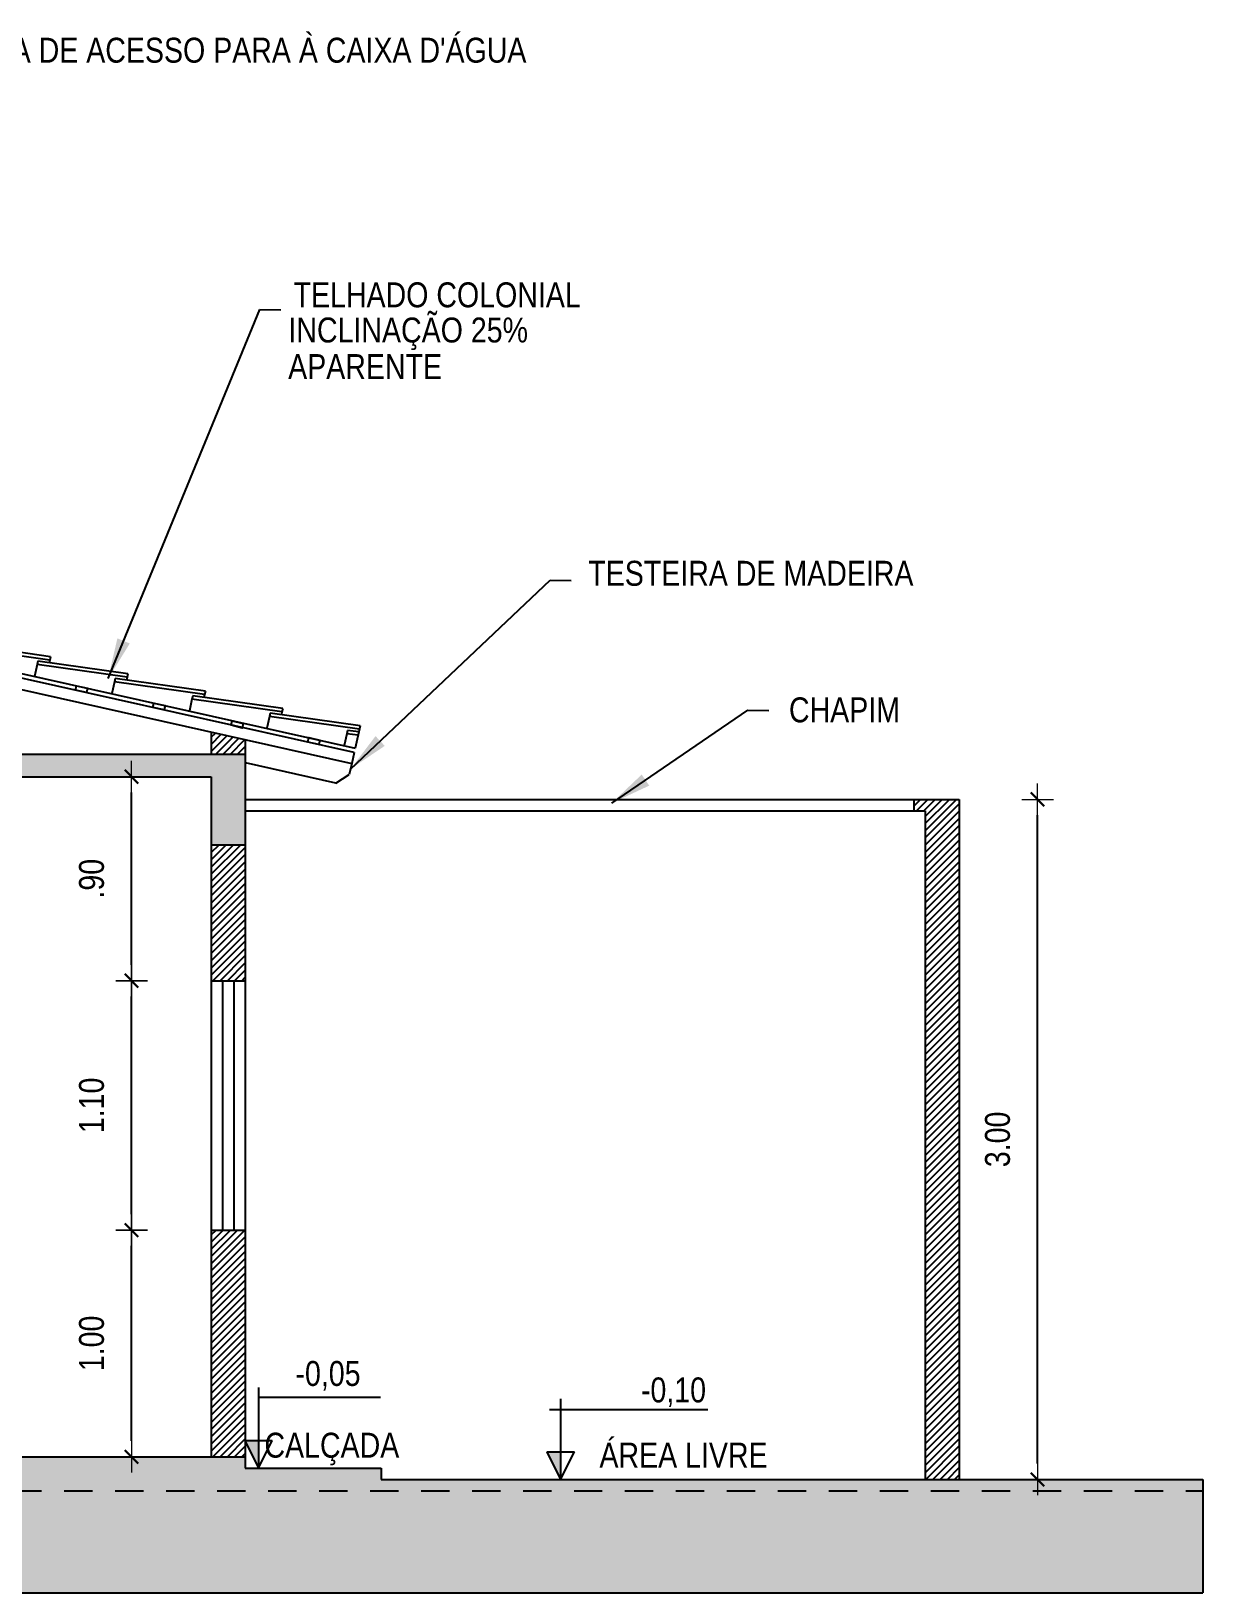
# Model space of a CAD drawing. Extents: x -178 to 151, y -135 to 745.
# Drawn here: x 130.66 to 135.83, y 726.14 to 733.03 of the extents above; entities that cross this region are included whole.
import ezdxf
from ezdxf.enums import TextEntityAlignment as Align

# ---------------------------------------------------------------- set-up
doc = ezdxf.new("R2010")
doc.units = 0
doc.header["$MEASUREMENT"] = 0
doc.header["$PDSIZE"] = -5
doc.linetypes.add('CONTINU', pattern=[0])
doc.linetypes.add('HIDDEN2', pattern=[0.1875, 0.125, -0.0625])
doc.layers.get('0').update_dxf_attribs({"linetype": 'CONTINUOUS'})
doc.layers.get('Defpoints').update_dxf_attribs({"linetype": 'CONTINUOUS'})
for name, color, linetype in [('A-CTA-W', 7, 'CONTINUOUS'), ('COTAS', 7, 'CONTINUOUS'), ('E-hatch', 8, 'CONTINUOUS'), ('E-txt-g', 3, 'CONTINUOUS')]:
    doc.layers.add(name, color=color, linetype=linetype)
for name, color, linetype, lineweight in [('E-Cta-W', 7, 'CONTINUOUS', 20), ('E-Pen-C', 4, 'CONTINUOUS', 15), ('E-Pen-G', 3, 'CONTINUOUS', 30), ('E-Txt-W', 7, 'CONTINUOUS', 20)]:
    doc.layers.add(name, color=color, linetype=linetype, lineweight=lineweight)
doc.styles.add('F2', font='swissc.ttf')
doc.styles.add('REG60', font='romans.shx', dxfattribs={"width": 0.8, "height": 0.15})
doc.styles.add('REG80', font='romans.shx', dxfattribs={"width": 0.8, "height": 0.2})
doc.dimstyles.new('DIMENSION-1', dxfattribs={"dimtxt": 0.11, "dimasz": 0.07, "dimexe": 1, "dimexo": 0, "dimgap": 0.12, "dimtad": 1, "dimzin": 7, "dimdsep": 46, "dimtxsty": 'F2', "dimblk1": 'TRACO', "dimblk2": 'TRACO', "dimsah": 1, "dimcen": 1, "dimse1": 1, "dimse2": 1, "dimclrd": 256, "dimclre": 256, "dimclrt": 6, "dimadec": 0, "dimazin": 0, "dimtfac": 1, "dimtix": 1, "dimtmove": 2, "dimatfit": 3, "dimldrblk": 'TRACO', "dimfxl": 1, "dimtolj": 1, "dimtzin": 0, "dimarcsym": 0})
doc.dimstyles.get("Standard").update_dxf_attribs({"dimtxt": 0.18, "dimasz": 0.18, "dimexe": 0.18, "dimexo": 0.0625, "dimgap": 0.09, "dimtad": 0, "dimtih": 1, "dimtoh": 1, "dimdec": 4, "dimzin": 0, "dimdsep": 46, "dimtxsty": 'Standard', "dimcen": 0.09, "dimadec": 0, "dimazin": 0, "dimtfac": 1, "dimtdec": 4, "dimtofl": 0, "dimtmove": 0, "dimatfit": 3, "dimfxl": 1, "dimtolj": 1, "dimtzin": 0, "dimarcsym": 0})

# ---------------------------------------------------------------- blocks, each defined once
blk = doc.blocks.new('TXT-AMB75')
at = {"layer": 'E-txt-g', "style": 'REG80', "width": 0.8, "flags": 8}
blk.add_attdef('TXT', text='', height=0.2, dxfattribs=at).set_placement((0.0055, 0.2964), align=Align.CENTER)
at = {"layer": 'E-Txt-W', "style": 'REG60', "width": 0.8, "flags": 8}
blk.add_attdef('TXT', text='', height=0.15, dxfattribs=at).set_placement((0.0055, 0.0271), align=Align.CENTER)
blk = doc.blocks.new('TRACO')
at = {"layer": 'E-Pen-C'}
for p, q in [((0, 1), (0, -1)), ((-1, 0), (1, 0))]:
    blk.add_line(p, q, dxfattribs=at)
at = {"layer": 'E-Pen-G'}
blk.add_line((-0.424, -0.424), (0.424, 0.424), dxfattribs=at)
blk = doc.blocks.new('*D368')
at = {"linetype": 'Continuous', "lineweight": -2}
blk.add_line((131.0992, 726.8132), (131.0992, 727.6732), dxfattribs=at)
at = {"layer": 'Defpoints', "color": 0, "linetype": 'Continuous'}
for p in [(131.0992, 727.7432), (131.4506, 727.7432), (131.4506, 726.7432)]:
    blk.add_point(p, dxfattribs=at)
at = {"linetype": 'Continuous', "lineweight": -2, "xscale": 0.07, "yscale": 0.07, "zscale": 0.07}
for p, rotation in [((131.0992, 727.7432), 90), ((131.0992, 726.7432), 270)]:
    blk.add_blockref('TRACO', p, dxfattribs=dict(at, rotation=rotation))
at = {"color": 6, "linetype": 'Continuous', "insert": (130.923, 727.2432), "char_height": 0.11, "attachment_point": 5, "rotation": 90, "style": 'F2'}
blk.add_mtext('\\A1;1.00', dxfattribs=at)
blk = doc.blocks.new('*D369')
at = {"linetype": 'Continuous', "lineweight": -2}
blk.add_line((131.0992, 727.8132), (131.0992, 728.7732), dxfattribs=at)
at = {"layer": 'Defpoints', "color": 0, "linetype": 'Continuous'}
for p in [(131.0992, 728.8432), (131.4506, 728.8432), (131.4506, 727.7432)]:
    blk.add_point(p, dxfattribs=at)
at = {"linetype": 'Continuous', "lineweight": -2, "xscale": 0.07, "yscale": 0.07, "zscale": 0.07}
for p, rotation in [((131.0992, 728.8432), 90), ((131.0992, 727.7432), 270)]:
    blk.add_blockref('TRACO', p, dxfattribs=dict(at, rotation=rotation))
at = {"color": 6, "linetype": 'Continuous', "insert": (130.923, 728.2932), "char_height": 0.11, "attachment_point": 5, "rotation": 90, "style": 'F2'}
blk.add_mtext('\\A1;1.10', dxfattribs=at)
blk = doc.blocks.new('*D370')
at = {"linetype": 'Continuous', "lineweight": -2}
blk.add_line((131.0992, 728.9132), (131.0992, 729.6732), dxfattribs=at)
at = {"layer": 'Defpoints', "color": 0, "linetype": 'Continuous'}
for p in [(131.0992, 729.7432), (131.4506, 729.7432), (131.4506, 728.8432)]:
    blk.add_point(p, dxfattribs=at)
at = {"linetype": 'Continuous', "lineweight": -2, "xscale": 0.07, "yscale": 0.07, "zscale": 0.07}
for p, rotation in [((131.0992, 729.7432), 90), ((131.0992, 728.8432), 270)]:
    blk.add_blockref('TRACO', p, dxfattribs=dict(at, rotation=rotation))
at = {"color": 6, "linetype": 'Continuous', "insert": (130.923, 729.2932), "char_height": 0.11, "attachment_point": 5, "rotation": 90, "style": 'F2'}
blk.add_mtext('\\A1;.90', dxfattribs=at)
blk = doc.blocks.new('*D371')
at = {"linetype": 'Continuous', "lineweight": -2}
blk.add_line((135.0973, 726.7132), (135.0973, 729.5732), dxfattribs=at)
at = {"layer": 'Defpoints', "color": 0, "linetype": 'Continuous'}
for p in [(134.8713, 729.6432), (135.0973, 729.6432), (134.8713, 726.6432)]:
    blk.add_point(p, dxfattribs=at)
at = {"linetype": 'Continuous', "lineweight": -2, "xscale": 0.07, "yscale": 0.07, "zscale": 0.07}
for p, rotation in [((135.0973, 729.6432), 90), ((135.0973, 726.6432), 270)]:
    blk.add_blockref('TRACO', p, dxfattribs=dict(at, rotation=rotation))
at = {"color": 6, "linetype": 'Continuous', "insert": (134.921, 728.1432), "char_height": 0.11, "attachment_point": 5, "rotation": 90, "style": 'F2'}
blk.add_mtext('\\A1;3.00', dxfattribs=at)

msp = doc.modelspace()

# ---------------------------------------------------------------- hatches: boundary and pattern name
at = {"layer": 'COTAS', "linetype": 'CONTINU'}
h = msp.add_hatch(dxfattribs=at)
h.set_pattern_fill('ANSI38', color=8, scale=0.25, style=0)
h.paths.add_polyline_path([(101.1885, 726.4447), (102.2516, 726.3932), (102.2516, 726.5432), (107.2516, 726.5432), (107.2516, 726.5932), (110.1016, 726.5932), (110.1016, 726.6432), (113.4916, 726.6432), (113.4916, 726.6932), (114.0916, 726.6932), (114.0916, 726.7432), (131.6006, 726.7432), (131.6006, 726.6932), (132.2006, 726.6932), (132.2006, 726.6432), (135.8263, 726.6432), (135.8263, 726.1432), (101.1885, 726.1432)])
at = {"layer": 'E-hatch'}
h = msp.add_hatch(dxfattribs=at)
h.set_pattern_fill('ANSI31', color=256, scale=0.18, style=0)
h.paths.add_polyline_path([(131.6006, 727.7432), (131.4506, 727.7432), (131.4506, 726.7432), (131.6006, 726.7432), (131.6006, 726.8107), (131.5984, 726.8151), (131.6006, 726.8151)])
h.paths.add_polyline_path([(131.6006, 729.4432), (131.4506, 729.4432), (131.4506, 728.8432), (131.6006, 728.8432)])
h.paths.add_polyline_path([(131.6006, 729.9066), (131.4506, 729.9401), (131.4506, 729.8432), (131.6006, 729.8432)])
h.paths.add_polyline_path([(128.3506, 729.4432), (128.2006, 729.4432), (128.2006, 726.7432), (128.3506, 726.7432)])
h.paths.add_polyline_path([(124.5983, 729.4432), (124.4483, 729.4432), (124.4483, 726.7432), (124.5983, 726.7432)])
h.paths.add_polyline_path([(117.5916, 729.4432), (117.4416, 729.4432), (117.4416, 728.8432), (117.5916, 728.8432)])
h.paths.add_polyline_path([(114.2416, 729.9401), (114.0916, 729.9066), (114.0916, 729.8432), (114.2416, 729.8432)])
h.paths.add_polyline_path([(114.2416, 729.4432), (114.0916, 729.4432), (114.0916, 726.7432), (114.2416, 726.7432)])
h = msp.add_hatch(dxfattribs=at)
h.set_pattern_fill('ANSI38', color=256, scale=0.18, style=0)
h.paths.add_polyline_path([(131.6006, 729.8432), (121.0916, 729.8432), (114.0916, 729.8432), (114.0916, 729.4432), (114.2416, 729.4432), (114.2416, 729.7432), (117.4416, 729.7432), (117.4416, 729.4432), (117.5916, 729.4432), (117.5916, 729.7432), (121.0916, 729.7432), (121.0916, 729.4432), (121.2416, 729.4432), (121.2416, 729.7432), (124.4483, 729.7432), (124.4483, 729.4432), (124.5983, 729.4432), (124.5983, 729.7432), (128.2006, 729.7432), (128.2006, 729.4432), (128.3506, 729.4432), (128.3506, 729.7432), (131.4506, 729.7432), (131.4506, 729.4432), (131.6006, 729.4432)])
h.paths.add_polyline_path([(128.5024, 729.672), (128.5024, 729.9093), (128.272, 729.9093), (128.272, 729.672)], flags=9)
h.paths.add_polyline_path([(124.918, 729.672), (124.918, 729.9093), (124.6876, 729.9093), (124.6876, 729.672)], flags=9)
h.paths.add_polyline_path([(121.493, 729.672), (121.493, 729.9093), (121.2626, 729.9093), (121.2626, 729.672)], flags=9)
h.paths.add_polyline_path([(120.7185, 729.672), (120.7185, 729.9093), (120.4882, 729.9093), (120.4882, 729.672)], flags=9)
h = msp.add_hatch(dxfattribs=at)
h.set_pattern_fill('ANSI31', color=256, scale=0.18, style=0)
h.paths.add_polyline_path([(134.7516, 729.6432), (134.5516, 729.6432), (134.5516, 729.5932), (134.6016, 729.5932), (134.6016, 726.6432), (134.7516, 726.6432)])

# ---------------------------------------------------------------- linework, layer by layer
at = {"color": 5, "linetype": 'Continuous'}
for p, q in [((131.4506, 729.9401), (131.4506, 729.8432)), ((131.6006, 729.9066), (131.6006, 728.8432)), ((121.0916, 729.8432), (131.6006, 729.8432)), ((128.3506, 729.7432), (131.4506, 729.7432)), ((131.4506, 729.7432), (131.4506, 728.8432)), ((134.5516, 729.6432), (134.7516, 729.6432)), ((134.5516, 729.6432), (134.5516, 729.5932)), ((134.6016, 729.6432), (134.7516, 729.6432)), ((134.7516, 729.6432), (134.7516, 726.6432)), ((134.5516, 729.5932), (134.6016, 729.5932)), ((134.6016, 729.5932), (134.6016, 726.6432)), ((131.4506, 729.4432), (131.6006, 729.4432)), ((131.4506, 728.8432), (131.6006, 728.8432)), ((131.4506, 727.7432), (131.4506, 726.7432)), ((131.4506, 727.7432), (131.6006, 727.7432)), ((131.6006, 727.7432), (131.6006, 726.7432))]:
    msp.add_line(p, q, dxfattribs=at)
at = {"color": 8, "linetype": 'Continuous'}
for p, q in [((131.6006, 729.6432), (134.6016, 729.6432)), ((131.6006, 729.5932), (134.6016, 729.5932)), ((131.4506, 728.8432), (131.4506, 727.7432)), ((131.6006, 728.8432), (131.6006, 727.7432)), ((135.8263, 726.6432), (135.8263, 726.1432))]:
    msp.add_line(p, q, dxfattribs=at)
at = {"color": 7, "linetype": 'Continuous'}
for p, q in [((131.5006, 728.8432), (131.5006, 727.7432)), ((131.5506, 728.8432), (131.5506, 727.7432))]:
    msp.add_line(p, q, dxfattribs=at)
for p, q in [((131.6594, 727.0482), (131.6594, 726.6932)), ((132.1974, 727.0041), (131.6659, 727.0041)), ((132.9431, 726.9522), (133.6423, 726.9522)), ((132.9926, 726.9982), (132.9926, 726.6432)), ((131.5984, 726.8151), (131.6594, 726.6932)), ((131.5984, 726.8151), (131.7203, 726.8151)), ((131.6594, 726.6932), (131.7203, 726.8151)), ((132.9317, 726.7651), (132.9926, 726.6432)), ((132.9317, 726.7651), (133.0536, 726.7651)), ((132.9926, 726.6432), (133.0536, 726.7651))]:
    msp.add_line(p, q)
at = {"color": 1, "linetype": 'Continuous'}
for p, q in [((114.0916, 726.7432), (131.6006, 726.7432)), ((131.6006, 726.7432), (131.6006, 726.6932)), ((131.6006, 726.6932), (132.2006, 726.6932)), ((132.2006, 726.6932), (132.2006, 726.6432)), ((132.2006, 726.6432), (135.8263, 726.6432))]:
    msp.add_line(p, q, dxfattribs=at)
at = {"color": 8, "linetype": 'HIDDEN2'}
msp.add_line((110.1016, 726.5932), (135.8263, 726.5932), dxfattribs=at)
for points in [[(131.5984, 726.8151), (131.6594, 726.8151), (131.6594, 726.6932)], [(132.9317, 726.7651), (132.9926, 726.7651), (132.9926, 726.6432)]]:
    msp.add_solid(points)
at = {"layer": 'A-CTA-W'}
for p, q in [((122.8461, 731.9341), (132.086, 729.8697)), ((130.7415, 730.2727), (130.3443, 730.3292)), ((130.7383, 730.258), (130.341, 730.3146)), ((130.7382, 730.2579), (130.7355, 730.2458)), ((130.7415, 730.2727), (130.7382, 730.2579)), ((130.6826, 730.2382), (130.6709, 730.1859)), ((130.6826, 730.2382), (130.6709, 730.1859)), ((130.6859, 730.2529), (130.6826, 730.2382)), ((130.6859, 730.2529), (130.6826, 730.2382)), ((131.0798, 730.1817), (130.6826, 730.2382)), ((131.0831, 730.1963), (130.6859, 730.2529)), ((131.0831, 730.1963), (131.0798, 730.1816)), ((131.0242, 730.1619), (131.0125, 730.1096)), ((131.0275, 730.1766), (131.0242, 730.1619)), ((131.4214, 730.1053), (131.0242, 730.1619)), ((131.4247, 730.12), (131.0275, 730.1766)), ((131.0798, 730.1816), (131.0771, 730.1695)), ((131.4247, 730.12), (131.4214, 730.1052)), ((131.3658, 730.0856), (131.3541, 730.0333)), ((131.3658, 730.0856), (131.3541, 730.0333)), ((131.3658, 730.0856), (131.3541, 730.0333)), ((131.3658, 730.0856), (131.3541, 730.0333)), ((131.3658, 730.0856), (131.3541, 730.0333)), ((131.369, 730.1003), (131.3658, 730.0856)), ((131.369, 730.1003), (131.3658, 730.0856)), ((131.369, 730.1003), (131.3658, 730.0856)), ((131.369, 730.1003), (131.3658, 730.0856)), ((131.369, 730.1003), (131.3658, 730.0856)), ((131.763, 730.029), (131.3658, 730.0856)), ((131.7663, 730.0437), (131.369, 730.1003)), ((131.4214, 730.1052), (131.4187, 730.0932)), ((131.7073, 730.0093), (131.6956, 729.957)), ((131.7073, 730.0093), (131.6956, 729.957)), ((131.7106, 730.024), (131.7073, 730.0093)), ((131.7106, 730.024), (131.7073, 730.0093)), ((132.1046, 729.9527), (131.7073, 730.0093)), ((132.1078, 729.9674), (131.7106, 730.024)), ((131.763, 730.0289), (131.7603, 730.0169)), ((131.7663, 730.0437), (131.763, 730.0289)), ((132.0489, 729.933), (132.0372, 729.8806)), ((132.0522, 729.9476), (132.0489, 729.933)), ((132.0986, 729.9259), (132.0489, 729.933)), ((132.1019, 729.9406), (132.0522, 729.9476)), ((132.1078, 729.9674), (132.086, 729.8697)), ((132.0002, 729.7148), (131.6016, 729.8038)), ((132.0708, 729.8016), (132.0599, 729.7527)), ((132.0002, 729.7148), (132.0599, 729.7527))]:
    msp.add_line(p, q, dxfattribs=at)
at = {"layer": 'A-CTA-W', "color": 2}
for p, q in [((132.0817, 729.8503), (122.8461, 731.9137)), ((122.8461, 731.8625), (132.0708, 729.8016)), ((132.0817, 729.8503), (132.0708, 729.8016))]:
    msp.add_line(p, q, dxfattribs=at)
at = {"layer": 'A-CTA-W'}
for points in [[(130.8521, 730.125), (130.8565, 730.1445), (130.9053, 730.1336), (130.9009, 730.1141)], [(131.1937, 730.0487), (131.1981, 730.0682), (131.2469, 730.0573), (131.2425, 730.0378)], [(131.5385, 729.9702), (131.5434, 729.9896), (131.5919, 729.9774), (131.587, 729.958)], [(131.8769, 729.896), (131.8812, 729.9155), (131.93, 729.9046), (131.9257, 729.8851)]]:
    msp.add_lwpolyline(points, close=True, dxfattribs=at)
at = {"layer": 'COTAS', "color": 8, "linetype": 'CONTINU'}
msp.add_line((101.1885, 726.1432), (135.8263, 726.1432), dxfattribs=at)

# ---------------------------------------------------------------- block references
ref = msp.add_blockref('TXT-AMB75', (131.9688, 726.8395), dxfattribs=dict(xscale=-0.7290000000000001, yscale=0.7290000000000001, zscale=0.7290000000000001))
ref.add_attrib('TXT', '-0,05', dxfattribs={"layer": 'E-txt-g', "color": 2, "height": 0.11, "style": 'F2'}).set_placement((131.9661, 727.0556), align=Align.CENTER)
ref = msp.add_blockref('TXT-AMB75', (133.4923, 726.7669), dxfattribs=dict(xscale=-0.7290000000000001, yscale=0.7290000000000001, zscale=0.7290000000000001))
ref.add_attrib('TXT', '-0,10', dxfattribs={"layer": 'E-txt-g', "color": 2, "height": 0.11, "style": 'F2'}).set_placement((133.4906, 726.983), align=Align.CENTER)
ref = msp.add_blockref('TXT-AMB75', (131.9823, 726.5231), dxfattribs=dict(xscale=-0.7290000000000001, yscale=0.7290000000000001, zscale=0.7290000000000001))
ref.add_attrib('TXT', 'CALÇADA', dxfattribs={"layer": 'E-txt-g', "color": 2, "height": 0.11, "style": 'F2'}).set_placement((131.9831, 726.7392), align=Align.CENTER)
ref = msp.add_blockref('TXT-AMB75', (133.5321, 726.4792), dxfattribs=dict(xscale=-0.7290000000000001, yscale=0.7290000000000001, zscale=0.7290000000000001))
ref.add_attrib('TXT', 'ÁREA LIVRE', dxfattribs={"layer": 'E-txt-g', "color": 2, "height": 0.11, "style": 'F2'}).set_placement((133.5349, 726.6953), align=Align.CENTER)

# ---------------------------------------------------------------- texts
at = {"color": 6, "style": 'F2'}
for s, p in [("ESCADA DE ACESSO PARA À CAIXA D'ÁGUA", (130.1362, 732.8931)), ('TELHADO COLONIAL', (131.8141, 731.8139)), ('INCLINAÇÃO 25%%%', (131.7914, 731.6587)), ('APARENTE', (131.7902, 731.4973)), ('TESTEIRA DE MADEIRA', (133.1146, 730.5855)), ('CHAPIM', (134.0002, 729.9831))]:
    msp.add_text(s, height=0.11, dxfattribs=at).set_placement(p)

# ---------------------------------------------------------------- dimensions: what is measured, and where the dimension line sits
at = {"color": 8, "linetype": 'Continuous'}
for base, p1, p2, picture, middle in [((131.0992, 729.7432), (131.4506, 728.8432), (131.4506, 729.7432), '*D370', (130.923, 729.2932)), ((135.0973, 729.6432), (134.8713, 726.6432), (134.8713, 729.6432), '*D371', (134.921, 728.1432)), ((131.0992, 728.8432), (131.4506, 727.7432), (131.4506, 728.8432), '*D369', (130.923, 728.2932)), ((131.0992, 727.7432), (131.4506, 726.7432), (131.4506, 727.7432), '*D368', (130.923, 727.2432))]:
    dim = msp.add_linear_dim(base=base, p1=p1, p2=p2, angle=90, dimstyle='DIMENSION-1', override={"dimfxl": 0.15}, dxfattribs=at)
    dim.commit()
    dim.dimension.update_dxf_attribs({"geometry": picture, "text_midpoint": middle})

# ---------------------------------------------------------------- leaders
at = {"layer": 'E-Cta-W', "color": 4}
for points in [[(130.9955, 730.1757), (131.6657, 731.8048), (131.7585, 731.803)], [(132.0653, 729.7771), (132.9469, 730.61), (133.0397, 730.6082)], [(133.2183, 729.6269), (133.8189, 730.0363), (133.9116, 730.0345)]]:
    msp.add_leader(points, dimstyle='Standard', dxfattribs=at)

doc.saveas('drawing.dxf')
